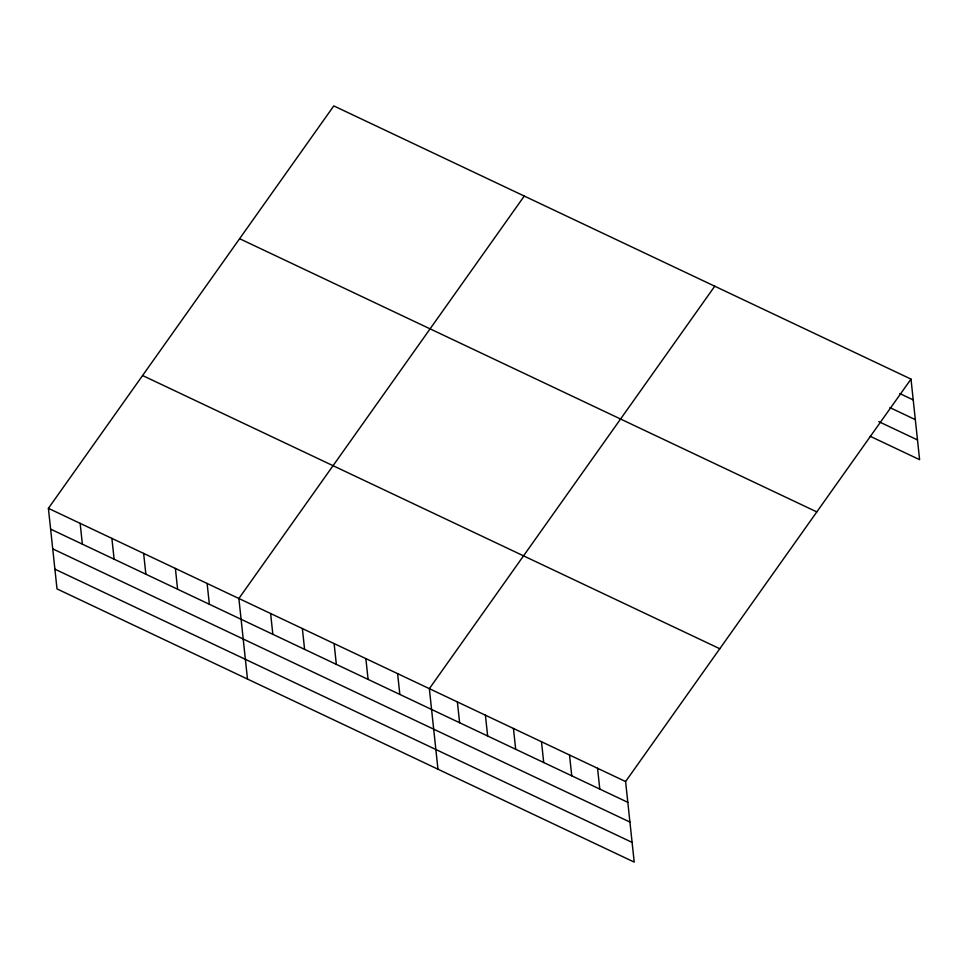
<?xml version="1.0" encoding="UTF-8"?>
<svg xmlns="http://www.w3.org/2000/svg" width="968" height="968" viewBox="0 0 968 968"><rect width="100%" height="100%" fill="white"/><g stroke="black" fill="none" stroke-linecap="round" stroke-linejoin="round"><path stroke-width="1.45" d="M910.997 379.105L625.594 781.551L634.209 862.101L57.003 588.895L48.4 508.333L333.791 105.899L910.997 379.105L919.6 459.667L870.208 436.29M524.269 196.056L238.878 598.49L247.481 679.052M714.747 286.213L429.356 688.659L437.959 769.209M899.865 393.589L913.211 399.917M889.955 407.625L915.317 419.628M878.775 421.624L917.495 439.944M239.616 238.697L816.81 511.915M142.574 375.524L719.781 648.741M48.4 508.333L625.594 781.551M50.626 529.133L627.821 802.351M52.732 548.856L629.926 822.062M54.898 569.172L632.104 842.39M597.558 768.277L599.785 789.077M569.523 755.004L571.749 775.804M541.487 741.73L543.714 762.542M513.451 728.468L515.678 749.268M485.416 715.195L487.642 735.995M457.38 701.921L459.606 722.721M397.606 673.631L399.832 694.431M365.856 658.603L368.082 679.403M334.117 643.575L336.332 664.375M302.367 628.547L304.593 649.346M270.616 613.518L272.843 634.318M207.128 583.462L209.354 604.262M175.389 568.434L177.604 589.246M143.639 553.418L145.865 574.218M111.889 538.389L114.115 559.189M80.15 523.361L82.365 544.161"/></g></svg>
